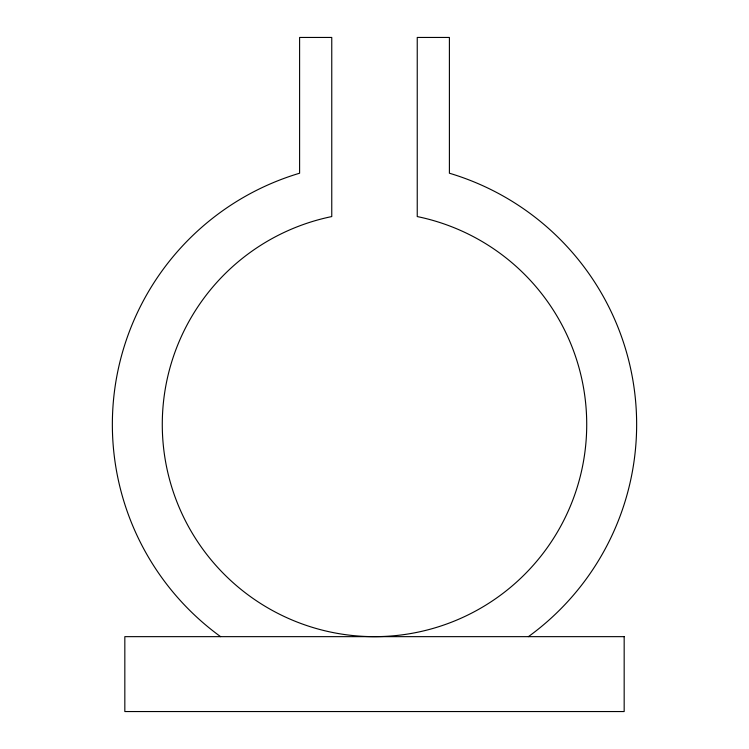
<?xml version="1.0" encoding="UTF-8"?>
<svg xmlns="http://www.w3.org/2000/svg" width="749" height="749" viewBox="0 0 749 749"><rect width="100%" height="100%" fill="white"/><g stroke="black" fill="none" stroke-linecap="round" stroke-linejoin="round"><path stroke-width="1.12" d="M528.401 636.65A262.15 262.15 0 0 0 449.4 173.216L449.4 37.45L417.24 37.45L417.24 216.564A212.22 212.22 0 0 1 550.702 542.716A212.22 212.22 0 0 1 198.298 542.716A212.22 212.22 0 0 1 331.76 216.564L331.76 37.45L299.6 37.45L299.6 173.216A262.15 262.15 0 0 0 220.599 636.65M624.17 636.65L124.83 636.65L124.83 711.55L624.17 711.55L624.17 636.65"/></g></svg>
